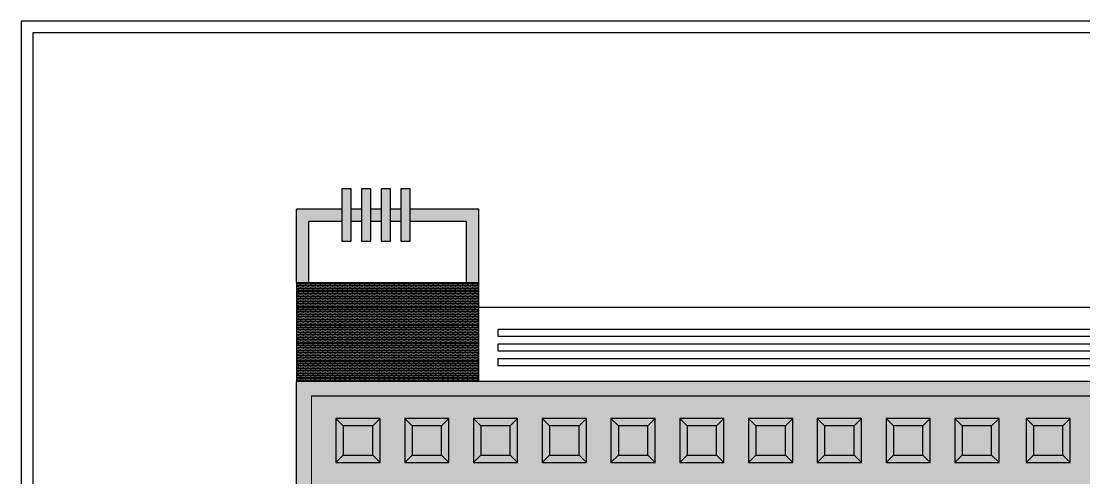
# Model space of a CAD drawing. Header units: inches. Extents: x -159432 to -126829, y -44881 to -40109.
# Drawn here: x -155936.7 to -155504.1, y -41785.5 to -41599.4 of the extents above; entities that cross this region are included whole.
import ezdxf

# ---------------------------------------------------------------- set-up
doc = ezdxf.new("R2010")
doc.units = ezdxf.units.IN
doc.header["$LTSCALE"] = 10
doc.header["$MEASUREMENT"] = 0
doc.layers.get('0').update_dxf_attribs({"color": 140, "lineweight": 25})
for name, color, linetype, lineweight in [('BADHON WIN-1', 10, 'Continuous', 35), ('ELEVATION', 153, 'Continuous', 25), ('H', 8, 'Continuous', 15), ('h2', 165, 'Continuous', 30), ('line', 134, 'Continuous', 30), ('wall', 7, 'Continuous', 25)]:
    doc.layers.add(name, color=color, linetype=linetype, lineweight=lineweight)
doc.layers.add('WAL', color=7, linetype='Continuous')

msp = doc.modelspace()

# ---------------------------------------------------------------- hatches: boundary and pattern name
at = {"ltscale": 2, "true_color": 0xff6461}
h = msp.add_hatch(color=11, dxfattribs=at)
h.set_gradient(color1=(162, 54, 32), color2=(214, 74, 46), one_color=1, tint=0.51)
h.paths.add_polyline_path([(-155793.55843, -41764.34492), (-155805.55843, -41764.34492), (-155805.55843, -41776.34492), (-155793.55843, -41776.34492)])
h = msp.add_hatch(color=11, dxfattribs=at)
h.set_gradient(color1=(162, 54, 32), color2=(214, 74, 46), one_color=1, tint=0.51)
h.paths.add_polyline_path([(-155765.55843, -41764.34492), (-155777.55843, -41764.34492), (-155777.55843, -41776.34492), (-155765.55843, -41776.34492)])
h = msp.add_hatch(color=11, dxfattribs=at)
h.set_gradient(color1=(162, 54, 32), color2=(214, 74, 46), one_color=1, tint=0.51)
h.paths.add_polyline_path([(-155737.55843, -41764.34492), (-155749.55843, -41764.34492), (-155749.55843, -41776.34492), (-155737.55843, -41776.34492)])
h = msp.add_hatch(color=11, dxfattribs=at)
h.set_gradient(color1=(162, 54, 32), color2=(214, 74, 46), one_color=1, tint=0.51)
h.paths.add_polyline_path([(-155709.55843, -41764.34492), (-155721.55843, -41764.34492), (-155721.55843, -41776.34492), (-155709.55843, -41776.34492)])
h = msp.add_hatch(color=11, dxfattribs=at)
h.set_gradient(color1=(162, 54, 32), color2=(214, 74, 46), one_color=1, tint=0.51)
h.paths.add_polyline_path([(-155681.55843, -41764.34492), (-155693.55843, -41764.34492), (-155693.55843, -41776.34492), (-155681.55843, -41776.34492)])
h = msp.add_hatch(color=11, dxfattribs=at)
h.set_gradient(color1=(162, 54, 32), color2=(214, 74, 46), one_color=1, tint=0.51)
h.paths.add_polyline_path([(-155653.55843, -41764.34492), (-155665.55843, -41764.34492), (-155665.55843, -41776.34492), (-155653.55843, -41776.34492)])
h = msp.add_hatch(color=11, dxfattribs=at)
h.set_gradient(color1=(162, 54, 32), color2=(214, 74, 46), one_color=1, tint=0.51)
h.paths.add_polyline_path([(-155625.55843, -41764.34492), (-155637.55843, -41764.34492), (-155637.55843, -41776.34492), (-155625.55843, -41776.34492)])
h = msp.add_hatch(color=11, dxfattribs=at)
h.set_gradient(color1=(162, 54, 32), color2=(214, 74, 46), one_color=1, tint=0.51)
h.paths.add_polyline_path([(-155597.55843, -41764.34492), (-155609.55843, -41764.34492), (-155609.55843, -41776.34492), (-155597.55843, -41776.34492)])
h = msp.add_hatch(color=11, dxfattribs=at)
h.set_gradient(color1=(162, 54, 32), color2=(214, 74, 46), one_color=1, tint=0.51)
h.paths.add_polyline_path([(-155569.55843, -41764.34492), (-155581.55843, -41764.34492), (-155581.55843, -41776.34492), (-155569.55843, -41776.34492)])
h = msp.add_hatch(color=11, dxfattribs=at)
h.set_gradient(color1=(162, 54, 32), color2=(214, 74, 46), one_color=1, tint=0.51)
h.paths.add_polyline_path([(-155541.55843, -41764.34492), (-155553.55843, -41764.34492), (-155553.55843, -41776.34492), (-155541.55843, -41776.34492)])
h = msp.add_hatch(color=11, dxfattribs=at)
h.set_gradient(color1=(162, 54, 32), color2=(214, 74, 46), one_color=1, tint=0.51)
h.paths.add_polyline_path([(-155512.55843, -41764.34492), (-155524.55843, -41764.34492), (-155524.55843, -41776.34492), (-155512.55843, -41776.34492)])
at = {"layer": 'BADHON WIN-1', "lineweight": 15, "true_color": 0x304bab}
h = msp.add_hatch(color=175, dxfattribs=at)
h.paths.add_polyline_path([(-155802.28986, -41667.71502), (-155806.17789, -41667.71502), (-155806.17789, -41689.14416), (-155802.28986, -41689.14416)])
h.paths.add_polyline_path([(-155794.28986, -41667.71502), (-155798.17789, -41667.71502), (-155798.17789, -41689.14416), (-155794.28986, -41689.14416)])
h.paths.add_polyline_path([(-155786.28986, -41667.71502), (-155790.17789, -41667.71502), (-155790.17789, -41689.14416), (-155786.28986, -41689.14416)])
h.paths.add_polyline_path([(-155778.28986, -41667.71502), (-155782.17789, -41667.71502), (-155782.17789, -41689.14416), (-155778.28986, -41689.14416)])
at = {"layer": 'ELEVATION'}
h = msp.add_hatch(color=256, dxfattribs=at)
h.paths.add_polyline_path([(-155798.17789, -41676.10008), (-155802.28986, -41676.10008), (-155802.28986, -41681.10008), (-155798.17789, -41681.10008)])
h.paths.add_polyline_path([(-155790.17789, -41676.10008), (-155794.28986, -41676.10008), (-155794.28986, -41681.10008), (-155790.17789, -41681.10008)])
h.paths.add_polyline_path([(-155782.17789, -41676.10008), (-155786.28986, -41676.10008), (-155786.28986, -41681.10008), (-155782.17789, -41681.10008)])
at = {"layer": 'H', "lineweight": 13}
h = msp.add_hatch(color=3, dxfattribs=at)
h.paths.add_polyline_path([(-155808.55843, -41761.34492), (-155805.55843, -41764.34492), (-155793.55843, -41764.34492), (-155790.55843, -41761.34492)])
h.paths.add_polyline_path([(-155805.55843, -41776.34492), (-155808.55843, -41779.34492), (-155790.55843, -41779.34492), (-155793.55843, -41776.34492)])
h.paths.add_polyline_path([(-155790.55843, -41761.34492), (-155793.55843, -41764.34492), (-155793.55843, -41776.34492), (-155790.55843, -41779.34492)])
h.paths.add_polyline_path([(-155808.55843, -41779.34492), (-155805.55843, -41776.34492), (-155805.55843, -41764.34492), (-155808.55843, -41761.34492)])
h = msp.add_hatch(color=3, dxfattribs=at)
h.paths.add_polyline_path([(-155780.55843, -41761.34492), (-155777.55843, -41764.34492), (-155765.55843, -41764.34492), (-155762.55843, -41761.34492)])
h.paths.add_polyline_path([(-155777.55843, -41776.34492), (-155780.55843, -41779.34492), (-155762.55843, -41779.34492), (-155765.55843, -41776.34492)])
h.paths.add_polyline_path([(-155762.55843, -41761.34492), (-155765.55843, -41764.34492), (-155765.55843, -41776.34492), (-155762.55843, -41779.34492)])
h.paths.add_polyline_path([(-155780.55843, -41779.34492), (-155777.55843, -41776.34492), (-155777.55843, -41764.34492), (-155780.55843, -41761.34492)])
h = msp.add_hatch(color=3, dxfattribs=at)
h.paths.add_polyline_path([(-155752.55843, -41761.34492), (-155749.55843, -41764.34492), (-155737.55843, -41764.34492), (-155734.55843, -41761.34492)])
h.paths.add_polyline_path([(-155749.55843, -41776.34492), (-155752.55843, -41779.34492), (-155734.55843, -41779.34492), (-155737.55843, -41776.34492)])
h.paths.add_polyline_path([(-155734.55843, -41761.34492), (-155737.55843, -41764.34492), (-155737.55843, -41776.34492), (-155734.55843, -41779.34492)])
h.paths.add_polyline_path([(-155752.55843, -41779.34492), (-155749.55843, -41776.34492), (-155749.55843, -41764.34492), (-155752.55843, -41761.34492)])
h = msp.add_hatch(color=3, dxfattribs=at)
h.paths.add_polyline_path([(-155724.55843, -41761.34492), (-155721.55843, -41764.34492), (-155709.55843, -41764.34492), (-155706.55843, -41761.34492)])
h.paths.add_polyline_path([(-155721.55843, -41776.34492), (-155724.55843, -41779.34492), (-155706.55843, -41779.34492), (-155709.55843, -41776.34492)])
h.paths.add_polyline_path([(-155706.55843, -41761.34492), (-155709.55843, -41764.34492), (-155709.55843, -41776.34492), (-155706.55843, -41779.34492)])
h.paths.add_polyline_path([(-155724.55843, -41779.34492), (-155721.55843, -41776.34492), (-155721.55843, -41764.34492), (-155724.55843, -41761.34492)])
h = msp.add_hatch(color=3, dxfattribs=at)
h.paths.add_polyline_path([(-155696.55843, -41761.34492), (-155693.55843, -41764.34492), (-155681.55843, -41764.34492), (-155678.55843, -41761.34492)])
h.paths.add_polyline_path([(-155693.55843, -41776.34492), (-155696.55843, -41779.34492), (-155678.55843, -41779.34492), (-155681.55843, -41776.34492)])
h.paths.add_polyline_path([(-155678.55843, -41761.34492), (-155681.55843, -41764.34492), (-155681.55843, -41776.34492), (-155678.55843, -41779.34492)])
h.paths.add_polyline_path([(-155696.55843, -41779.34492), (-155693.55843, -41776.34492), (-155693.55843, -41764.34492), (-155696.55843, -41761.34492)])
h = msp.add_hatch(color=3, dxfattribs=at)
h.paths.add_polyline_path([(-155668.55843, -41761.34492), (-155665.55843, -41764.34492), (-155653.55843, -41764.34492), (-155650.55843, -41761.34492)])
h.paths.add_polyline_path([(-155665.55843, -41776.34492), (-155668.55843, -41779.34492), (-155650.55843, -41779.34492), (-155653.55843, -41776.34492)])
h.paths.add_polyline_path([(-155650.55843, -41761.34492), (-155653.55843, -41764.34492), (-155653.55843, -41776.34492), (-155650.55843, -41779.34492)])
h.paths.add_polyline_path([(-155668.55843, -41779.34492), (-155665.55843, -41776.34492), (-155665.55843, -41764.34492), (-155668.55843, -41761.34492)])
h = msp.add_hatch(color=3, dxfattribs=at)
h.paths.add_polyline_path([(-155640.55843, -41761.34492), (-155637.55843, -41764.34492), (-155625.55843, -41764.34492), (-155622.55843, -41761.34492)])
h.paths.add_polyline_path([(-155637.55843, -41776.34492), (-155640.55843, -41779.34492), (-155622.55843, -41779.34492), (-155625.55843, -41776.34492)])
h.paths.add_polyline_path([(-155622.55843, -41761.34492), (-155625.55843, -41764.34492), (-155625.55843, -41776.34492), (-155622.55843, -41779.34492)])
h.paths.add_polyline_path([(-155640.55843, -41779.34492), (-155637.55843, -41776.34492), (-155637.55843, -41764.34492), (-155640.55843, -41761.34492)])
h = msp.add_hatch(color=3, dxfattribs=at)
h.paths.add_polyline_path([(-155612.55843, -41761.34492), (-155609.55843, -41764.34492), (-155597.55843, -41764.34492), (-155594.55843, -41761.34492)])
h.paths.add_polyline_path([(-155609.55843, -41776.34492), (-155612.55843, -41779.34492), (-155594.55843, -41779.34492), (-155597.55843, -41776.34492)])
h.paths.add_polyline_path([(-155594.55843, -41761.34492), (-155597.55843, -41764.34492), (-155597.55843, -41776.34492), (-155594.55843, -41779.34492)])
h.paths.add_polyline_path([(-155612.55843, -41779.34492), (-155609.55843, -41776.34492), (-155609.55843, -41764.34492), (-155612.55843, -41761.34492)])
h = msp.add_hatch(color=3, dxfattribs=at)
h.paths.add_polyline_path([(-155584.55843, -41761.34492), (-155581.55843, -41764.34492), (-155569.55843, -41764.34492), (-155566.55843, -41761.34492)])
h.paths.add_polyline_path([(-155581.55843, -41776.34492), (-155584.55843, -41779.34492), (-155566.55843, -41779.34492), (-155569.55843, -41776.34492)])
h.paths.add_polyline_path([(-155566.55843, -41761.34492), (-155569.55843, -41764.34492), (-155569.55843, -41776.34492), (-155566.55843, -41779.34492)])
h.paths.add_polyline_path([(-155584.55843, -41779.34492), (-155581.55843, -41776.34492), (-155581.55843, -41764.34492), (-155584.55843, -41761.34492)])
h = msp.add_hatch(color=3, dxfattribs=at)
h.paths.add_polyline_path([(-155556.55843, -41761.34492), (-155553.55843, -41764.34492), (-155541.55843, -41764.34492), (-155538.55843, -41761.34492)])
h.paths.add_polyline_path([(-155553.55843, -41776.34492), (-155556.55843, -41779.34492), (-155538.55843, -41779.34492), (-155541.55843, -41776.34492)])
h.paths.add_polyline_path([(-155538.55843, -41761.34492), (-155541.55843, -41764.34492), (-155541.55843, -41776.34492), (-155538.55843, -41779.34492)])
h.paths.add_polyline_path([(-155556.55843, -41779.34492), (-155553.55843, -41776.34492), (-155553.55843, -41764.34492), (-155556.55843, -41761.34492)])
h = msp.add_hatch(color=3, dxfattribs=at)
h.paths.add_polyline_path([(-155527.55843, -41761.34492), (-155524.55843, -41764.34492), (-155512.55843, -41764.34492), (-155509.55843, -41761.34492)])
h.paths.add_polyline_path([(-155524.55843, -41776.34492), (-155527.55843, -41779.34492), (-155509.55843, -41779.34492), (-155512.55843, -41776.34492)])
h.paths.add_polyline_path([(-155509.55843, -41761.34492), (-155512.55843, -41764.34492), (-155512.55843, -41776.34492), (-155509.55843, -41779.34492)])
h.paths.add_polyline_path([(-155527.55843, -41779.34492), (-155524.55843, -41776.34492), (-155524.55843, -41764.34492), (-155527.55843, -41761.34492)])
at = {"layer": 'h2'}
h = msp.add_hatch(dxfattribs=at)
h.set_pattern_fill('AR-BRSTD', color=3, scale=0.25, angle=360, style=0)
h.set_pattern_definition([(360, (-2694.8252, -737.88014), (2e-15, 0.66675), []), (90, (-2694.8252, -737.8801), (-1, 0.66675), [0.66675, -0.66675])])
h.paths.add_polyline_path([(-155750.39649, -41746.1001), (-155750.39649, -41706.10008), (-155824.55842, -41706.10008), (-155824.55843, -41746.10008)])
at = {"layer": 'WAL'}
h = msp.add_hatch(color=256, dxfattribs=at)
h.set_gradient(color1=(0, 0, 255), color2=(41, 41, 255), one_color=1, tint=0.58)
h.paths.add_polyline_path([(-155349.55843, -41746.10018), (-155824.55842, -41746.10008), (-155824.55842, -41752.10008), (-155824.55844, -41788.58976), (-155818.55844, -41788.58976), (-155818.55842, -41752.10008), (-155355.55843, -41752.10018), (-155355.55844, -41788.58976), (-155349.55844, -41788.58976)])
h = msp.add_hatch(color=6, dxfattribs=at)
h.paths.add_polyline_path([(-155538.55843, -41761.34492), (-155538.55843, -41770.34492), (-155527.55843, -41770.34492), (-155527.55843, -41761.34492), (-155509.55843, -41761.34492), (-155509.55843, -41770.34492), (-155498.55843, -41770.34492), (-155498.55843, -41761.34492), (-155480.55843, -41761.34492), (-155480.55843, -41770.34492), (-155470.55843, -41770.34492), (-155470.55843, -41761.34492), (-155452.55843, -41761.34492), (-155452.55843, -41770.34492), (-155442.55843, -41770.34492), (-155442.55843, -41761.34492), (-155424.55843, -41761.34492), (-155424.55843, -41770.34492), (-155413.55843, -41770.34492), (-155413.55843, -41761.34492), (-155395.55843, -41761.34492), (-155395.55843, -41770.34492), (-155384.55843, -41770.34492), (-155384.55843, -41761.34492), (-155366.55843, -41761.34492), (-155366.55843, -41770.34492), (-155355.55844, -41770.34492), (-155355.55843, -41752.10018), (-155818.55842, -41752.10008), (-155818.55843, -41770.34492), (-155808.55843, -41770.34492), (-155808.55843, -41761.34492), (-155790.55843, -41761.34492), (-155790.55843, -41770.34492), (-155780.55843, -41770.34492), (-155780.55843, -41761.34492), (-155762.55843, -41761.34492), (-155762.55843, -41770.34492), (-155752.55843, -41770.34492), (-155752.55843, -41761.34492), (-155734.55843, -41761.34492), (-155734.55843, -41770.34492), (-155724.55843, -41770.34492), (-155724.55843, -41761.34492), (-155706.55843, -41761.34492), (-155706.55843, -41770.34492), (-155696.55843, -41770.34492), (-155696.55843, -41761.34492), (-155678.55843, -41761.34492), (-155678.55843, -41770.34492), (-155668.55843, -41770.34492), (-155668.55843, -41761.34492), (-155650.55843, -41761.34492), (-155650.55843, -41770.34492), (-155640.55843, -41770.34492), (-155640.55843, -41761.34492), (-155622.55843, -41761.34492), (-155622.55843, -41770.34492), (-155612.55843, -41770.34492), (-155612.55843, -41761.34492), (-155594.55843, -41761.34492), (-155594.55843, -41770.34492), (-155584.55843, -41770.34492), (-155584.55843, -41761.34492), (-155566.55843, -41761.34492), (-155566.55843, -41770.34492), (-155556.55843, -41770.34492), (-155556.55843, -41761.34492)])
h.paths.add_polyline_path([(-155538.55843, -41779.34492), (-155556.55843, -41779.34492), (-155556.55843, -41770.34492), (-155566.55843, -41770.34492), (-155566.55843, -41779.34492), (-155584.55843, -41779.34492), (-155584.55843, -41770.34492), (-155594.55843, -41770.34492), (-155594.55843, -41779.34492), (-155612.55843, -41779.34492), (-155612.55843, -41770.34492), (-155622.55843, -41770.34492), (-155622.55843, -41779.34492), (-155640.55843, -41779.34492), (-155640.55843, -41770.34492), (-155650.55843, -41770.34492), (-155650.55843, -41779.34492), (-155668.55843, -41779.34492), (-155668.55843, -41770.34492), (-155678.55843, -41770.34492), (-155678.55843, -41779.34492), (-155696.55843, -41779.34492), (-155696.55843, -41770.34492), (-155706.55843, -41770.34492), (-155706.55843, -41779.34492), (-155724.55843, -41779.34492), (-155724.55843, -41770.34492), (-155734.55843, -41770.34492), (-155734.55843, -41779.34492), (-155752.55843, -41779.34492), (-155752.55843, -41770.34492), (-155762.55843, -41770.34492), (-155762.55843, -41779.34492), (-155780.55843, -41779.34492), (-155780.55843, -41770.34492), (-155790.55843, -41770.34492), (-155790.55843, -41779.34492), (-155808.55843, -41779.34492), (-155808.55843, -41770.34492), (-155818.55843, -41770.34492), (-155818.55844, -41788.58976), (-155761.55844, -41788.58976), (-155693.55844, -41788.58976), (-155521.55844, -41788.58976), (-155492.55844, -41788.58976), (-155480.55844, -41788.58976), (-155412.55844, -41788.58976), (-155355.55844, -41788.58976), (-155355.55844, -41770.34492), (-155366.55843, -41770.34492), (-155366.55843, -41779.34492), (-155384.55843, -41779.34492), (-155384.55843, -41770.34492), (-155395.55843, -41770.34492), (-155395.55843, -41779.34492), (-155413.55843, -41779.34492), (-155413.55843, -41770.34492), (-155424.55843, -41770.34492), (-155424.55843, -41779.34492), (-155442.55843, -41779.34492), (-155442.55843, -41770.34492), (-155452.55843, -41770.34492), (-155452.55843, -41779.34492), (-155470.55843, -41779.34492), (-155470.55843, -41770.34492), (-155480.55843, -41770.34492), (-155480.55843, -41779.34492), (-155498.55843, -41779.34492), (-155498.55843, -41770.34492), (-155509.55843, -41770.34492), (-155509.55843, -41779.34492), (-155527.55843, -41779.34492), (-155527.55843, -41770.34492), (-155538.55843, -41770.34492)])
at = {"layer": 'wall', "lineweight": 15, "true_color": 0x535958}
for points in [[(-155806.17789, -41681.10008), (-155806.17789, -41676.10008), (-155824.55842, -41676.10008), (-155824.55842, -41706.10008), (-155819.55842, -41706.10008), (-155819.55842, -41681.10008)], [(-155755.39649, -41681.10008), (-155755.39649, -41706.10008), (-155750.39649, -41706.10008), (-155750.39649, -41676.10008), (-155778.28986, -41676.10008), (-155778.28986, -41681.10008)]]:
    msp.add_hatch(color=251, dxfattribs=at).paths.add_polyline_path(points)

# ---------------------------------------------------------------- linework, layer by layer
at = {"layer": 'ELEVATION'}
for p, q in [((-155806.17789, -41676.10008), (-155824.55842, -41676.10008)), ((-155824.55842, -41706.10008), (-155824.55842, -41676.10008)), ((-155798.17789, -41676.10008), (-155802.28986, -41676.10008)), ((-155790.17789, -41676.10008), (-155794.28986, -41676.10008)), ((-155782.17789, -41676.10008), (-155786.28986, -41676.10008)), ((-155750.39649, -41676.10008), (-155778.28986, -41676.10008)), ((-155750.39649, -41706.10008), (-155750.39649, -41676.10008)), ((-155806.17789, -41681.10008), (-155819.55842, -41681.10008)), ((-155819.55842, -41706.10008), (-155819.55842, -41681.10008)), ((-155798.17789, -41681.10008), (-155802.28986, -41681.10008)), ((-155790.17789, -41681.10008), (-155794.28986, -41681.10008)), ((-155782.17789, -41681.10008), (-155786.28986, -41681.10008)), ((-155755.39649, -41681.10008), (-155778.28986, -41681.10008)), ((-155755.39649, -41706.10008), (-155755.39649, -41681.10008)), ((-155824.55842, -41706.10008), (-155824.55843, -41746.10008)), ((-155750.39649, -41706.10008), (-155824.55842, -41706.10008)), ((-155750.39649, -41746.10008), (-155750.39649, -41706.10008)), ((-155429.51596, -41716.10009), (-155750.3163, -41716.10008)), ((-155824.55844, -41788.58976), (-155824.55842, -41746.10008)), ((-155824.55842, -41746.10008), (-155349.55845, -41746.10018)), ((-155818.55842, -41752.10008), (-155355.55843, -41752.10018)), ((-155808.55843, -41761.34492), (-155805.55843, -41764.34492)), ((-155790.55843, -41761.34492), (-155793.55843, -41764.34492)), ((-155780.55843, -41761.34492), (-155777.55843, -41764.34492)), ((-155762.55843, -41761.34492), (-155765.55843, -41764.34492)), ((-155752.55843, -41761.34492), (-155749.55843, -41764.34492)), ((-155734.55843, -41761.34492), (-155737.55843, -41764.34492)), ((-155724.55843, -41761.34492), (-155721.55843, -41764.34492)), ((-155706.55843, -41761.34492), (-155709.55843, -41764.34492)), ((-155696.55843, -41761.34492), (-155693.55843, -41764.34492)), ((-155678.55843, -41761.34492), (-155681.55843, -41764.34492)), ((-155668.55843, -41761.34492), (-155665.55843, -41764.34492)), ((-155650.55843, -41761.34492), (-155653.55843, -41764.34492)), ((-155640.55843, -41761.34492), (-155637.55843, -41764.34492)), ((-155622.55843, -41761.34492), (-155625.55843, -41764.34492)), ((-155612.55843, -41761.34492), (-155609.55843, -41764.34492)), ((-155594.55843, -41761.34492), (-155597.55843, -41764.34492)), ((-155584.55843, -41761.34492), (-155581.55843, -41764.34492)), ((-155566.55843, -41761.34492), (-155569.55843, -41764.34492)), ((-155556.55843, -41761.34492), (-155553.55843, -41764.34492)), ((-155538.55843, -41761.34492), (-155541.55843, -41764.34492)), ((-155527.55843, -41761.34492), (-155524.55843, -41764.34492)), ((-155509.55843, -41761.34492), (-155512.55843, -41764.34492)), ((-155805.55843, -41776.34492), (-155808.55843, -41779.34492)), ((-155793.55843, -41776.34492), (-155790.55843, -41779.34492)), ((-155777.55843, -41776.34492), (-155780.55843, -41779.34492)), ((-155765.55843, -41776.34492), (-155762.55843, -41779.34492)), ((-155749.55843, -41776.34492), (-155752.55843, -41779.34492)), ((-155737.55843, -41776.34492), (-155734.55843, -41779.34492)), ((-155721.55843, -41776.34492), (-155724.55843, -41779.34492)), ((-155709.55843, -41776.34492), (-155706.55843, -41779.34492)), ((-155693.55843, -41776.34492), (-155696.55843, -41779.34492)), ((-155681.55843, -41776.34492), (-155678.55843, -41779.34492)), ((-155665.55843, -41776.34492), (-155668.55843, -41779.34492)), ((-155653.55843, -41776.34492), (-155650.55843, -41779.34492)), ((-155637.55843, -41776.34492), (-155640.55843, -41779.34492)), ((-155625.55843, -41776.34492), (-155622.55843, -41779.34492)), ((-155609.55843, -41776.34492), (-155612.55843, -41779.34492)), ((-155597.55843, -41776.34492), (-155594.55843, -41779.34492)), ((-155581.55843, -41776.34492), (-155584.55843, -41779.34492)), ((-155569.55843, -41776.34492), (-155566.55843, -41779.34492)), ((-155553.55843, -41776.34492), (-155556.55843, -41779.34492)), ((-155541.55843, -41776.34492), (-155538.55843, -41779.34492)), ((-155524.55843, -41776.34492), (-155527.55843, -41779.34492)), ((-155512.55843, -41776.34492), (-155509.55843, -41779.34492))]:
    msp.add_line(p, q, dxfattribs=at)
at = {"layer": 'ELEVATION', "lineweight": 13}
msp.add_line((-155818.55844, -41788.58976), (-155818.55842, -41752.10008), dxfattribs=at)
at = {"layer": 'ELEVATION'}
for points in [[(-155802.28986, -41667.71502), (-155806.17789, -41667.71502), (-155806.17789, -41689.14416), (-155802.28986, -41689.14416)], [(-155794.28986, -41667.71502), (-155798.17789, -41667.71502), (-155798.17789, -41689.14416), (-155794.28986, -41689.14416)], [(-155786.28986, -41667.71502), (-155790.17789, -41667.71502), (-155790.17789, -41689.14416), (-155786.28986, -41689.14416)], [(-155778.28986, -41667.71502), (-155782.17789, -41667.71502), (-155782.17789, -41689.14416), (-155778.28986, -41689.14416)], [(-155437.68342, -41725.05128), (-155742.59, -41725.05128), (-155742.59, -41727.82584), (-155437.68342, -41727.82584)], [(-155437.68342, -41731.05128), (-155742.59, -41731.05128), (-155742.59, -41733.82584), (-155437.68342, -41733.82584)], [(-155437.68342, -41737.05128), (-155742.59, -41737.05128), (-155742.59, -41739.82584), (-155437.68342, -41739.82584)], [(-155808.55843, -41779.34492), (-155790.55843, -41779.34492), (-155790.55843, -41761.34492), (-155808.55843, -41761.34492)], [(-155780.55843, -41779.34492), (-155762.55843, -41779.34492), (-155762.55843, -41761.34492), (-155780.55843, -41761.34492)], [(-155752.55843, -41779.34492), (-155734.55843, -41779.34492), (-155734.55843, -41761.34492), (-155752.55843, -41761.34492)], [(-155724.55843, -41779.34492), (-155706.55843, -41779.34492), (-155706.55843, -41761.34492), (-155724.55843, -41761.34492)], [(-155696.55843, -41779.34492), (-155678.55843, -41779.34492), (-155678.55843, -41761.34492), (-155696.55843, -41761.34492)], [(-155668.55843, -41779.34492), (-155650.55843, -41779.34492), (-155650.55843, -41761.34492), (-155668.55843, -41761.34492)], [(-155640.55843, -41779.34492), (-155622.55843, -41779.34492), (-155622.55843, -41761.34492), (-155640.55843, -41761.34492)], [(-155612.55843, -41779.34492), (-155594.55843, -41779.34492), (-155594.55843, -41761.34492), (-155612.55843, -41761.34492)], [(-155584.55843, -41779.34492), (-155566.55843, -41779.34492), (-155566.55843, -41761.34492), (-155584.55843, -41761.34492)], [(-155556.55843, -41779.34492), (-155538.55843, -41779.34492), (-155538.55843, -41761.34492), (-155556.55843, -41761.34492)], [(-155527.55843, -41779.34492), (-155509.55843, -41779.34492), (-155509.55843, -41761.34492), (-155527.55843, -41761.34492)], [(-155805.55843, -41776.34492), (-155793.55843, -41776.34492), (-155793.55843, -41764.34492), (-155805.55843, -41764.34492)], [(-155777.55843, -41776.34492), (-155765.55843, -41776.34492), (-155765.55843, -41764.34492), (-155777.55843, -41764.34492)], [(-155749.55843, -41776.34492), (-155737.55843, -41776.34492), (-155737.55843, -41764.34492), (-155749.55843, -41764.34492)], [(-155721.55843, -41776.34492), (-155709.55843, -41776.34492), (-155709.55843, -41764.34492), (-155721.55843, -41764.34492)], [(-155693.55843, -41776.34492), (-155681.55843, -41776.34492), (-155681.55843, -41764.34492), (-155693.55843, -41764.34492)], [(-155665.55843, -41776.34492), (-155653.55843, -41776.34492), (-155653.55843, -41764.34492), (-155665.55843, -41764.34492)], [(-155637.55843, -41776.34492), (-155625.55843, -41776.34492), (-155625.55843, -41764.34492), (-155637.55843, -41764.34492)], [(-155609.55843, -41776.34492), (-155597.55843, -41776.34492), (-155597.55843, -41764.34492), (-155609.55843, -41764.34492)], [(-155581.55843, -41776.34492), (-155569.55843, -41776.34492), (-155569.55843, -41764.34492), (-155581.55843, -41764.34492)], [(-155553.55843, -41776.34492), (-155541.55843, -41776.34492), (-155541.55843, -41764.34492), (-155553.55843, -41764.34492)], [(-155524.55843, -41776.34492), (-155512.55843, -41776.34492), (-155512.55843, -41764.34492), (-155524.55843, -41764.34492)]]:
    msp.add_lwpolyline(points, close=True, dxfattribs=at)
at = {"layer": 'line'}
msp.add_lwpolyline([(-155936.68446, -41599.44139), (-155936.68446, -42690.29959), (-155211.1448, -42690.29959), (-155211.1448, -41599.44139)], close=True, dxfattribs=at)
msp.add_lwpolyline([(-155215.91446, -42620.12898), (-155215.91446, -41604.21105), (-155931.9148, -41604.21105), (-155931.9148, -42620.12898)], dxfattribs=at)

doc.saveas('drawing.dxf')
